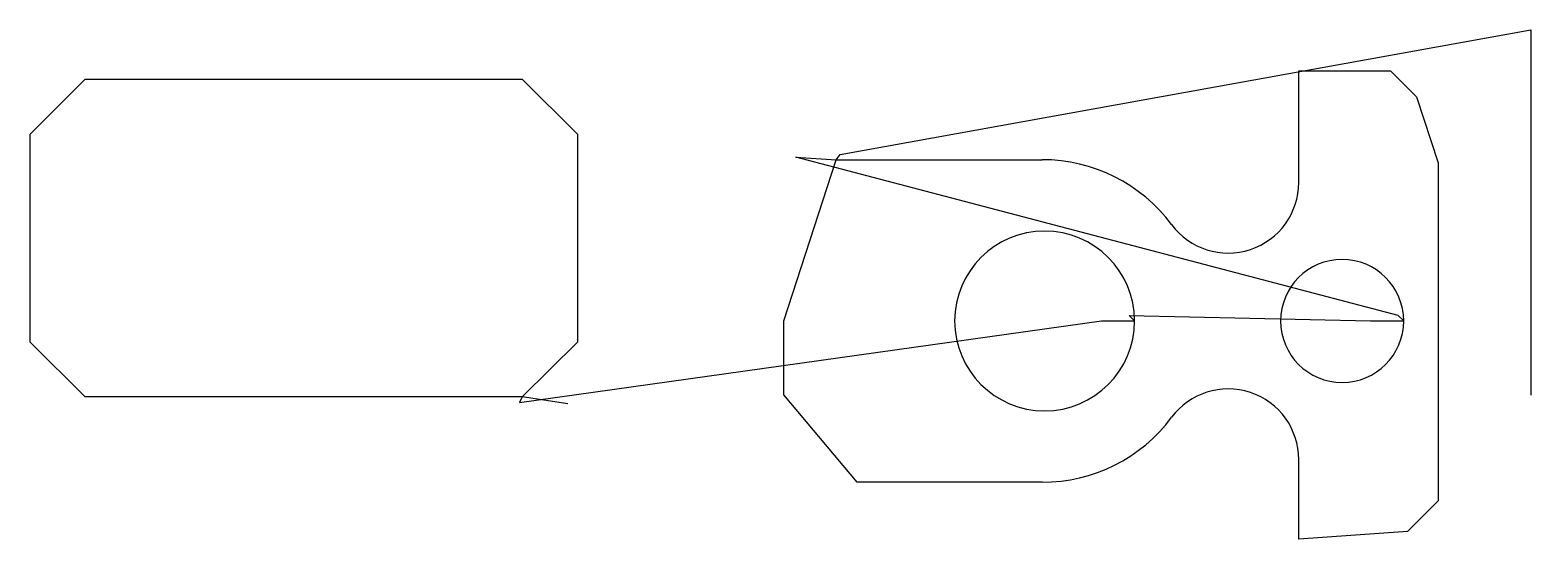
# Model space of a CAD drawing. Header units: metres. Extents: x 43 to 1628, y 170 to 708.
import ezdxf

# ---------------------------------------------------------------- set-up
doc = ezdxf.new("R2010")
doc.units = ezdxf.units.M

msp = doc.modelspace()

# ---------------------------------------------------------------- linework, layer by layer
at = {"layer": 'TOOL_0'}
for p, q in [((899.038, 576.708), (1628.472, 708.248)), ((1628.472, 708.248), (1628.472, 707.248)), ((1628.472, 707.248), (1628.472, 708.248)), ((1628.472, 708.248), (1628.472, 707.248)), ((1628.472, 707.248), (1628.472, 323.12)), ((43.405, 598.178), (101.506, 656.279)), ((101.506, 656.279), (563.305, 656.279)), ((563.305, 656.279), (621.406, 598.178)), ((1383.194, 546.945), (1383.194, 665.114)), ((1383.194, 665.114), (1480.051, 665.114)), ((1480.051, 665.114), (1507.661, 637.504)), ((1507.661, 637.504), (1530.344, 567.693)), ((43.405, 378.379), (43.405, 598.178)), ((621.406, 598.178), (621.406, 378.379)), ((839.344, 400.692), (894.717, 571.113)), ((1488.387, 406.272), (852.282, 573.779)), ((852.282, 573.779), (894.717, 571.115)), ((894.717, 571.113), (899.038, 576.708)), ((894.717, 571.115), (1112.194, 571.115)), ((1530.344, 567.693), (1530.344, 210.407)), ((560.18, 314.59), (1174.844, 400.615)), ((839.344, 322.431), (839.344, 400.692)), ((1174.844, 400.615), (1209.844, 400.615)), ((1209.844, 400.615), (1204.187, 406.272)), ((1204.187, 406.272), (1459.044, 400.615)), ((1459.044, 400.615), (1494.044, 400.615)), ((1494.044, 400.615), (1488.387, 406.272)), ((101.506, 320.278), (43.405, 378.379)), ((621.406, 378.379), (563.305, 320.278)), ((563.305, 320.278), (101.506, 320.278)), ((563.305, 320.278), (560.18, 314.59)), ((611.389, 312.877), (563.305, 320.278)), ((916.808, 230.113), (839.344, 322.431)), ((1628.472, 323.12), (1628.472, 322.12)), ((1383.194, 170.095), (1383.194, 254.282)), ((1112.193, 230.113), (916.808, 230.113)), ((1530.344, 210.407), (1498.065, 178.128)), ((1498.065, 178.128), (1383.194, 170.095))]:
    msp.add_line(p, q, dxfattribs=at)
for centre, radius, start, end in [((1112.152, 400.532), 170.583, 36.688387, 89.985893), ((1308.694, 546.946), 74.5, 216.674862, 359.999231), ((1114.844, 400.615), 95, 0, 180), ((1429.044, 400.615), 65, 0, 180), ((1114.844, 400.615), 95, 180, 0), ((1429.044, 400.615), 65, 180, 0), ((1308.694, 254.282), 74.5, 0, 143.325138), ((1112.152, 400.697), 170.584, 270.013771, 323.311344)]:
    msp.add_arc(centre, radius, start, end, dxfattribs=at)

doc.saveas('drawing.dxf')
